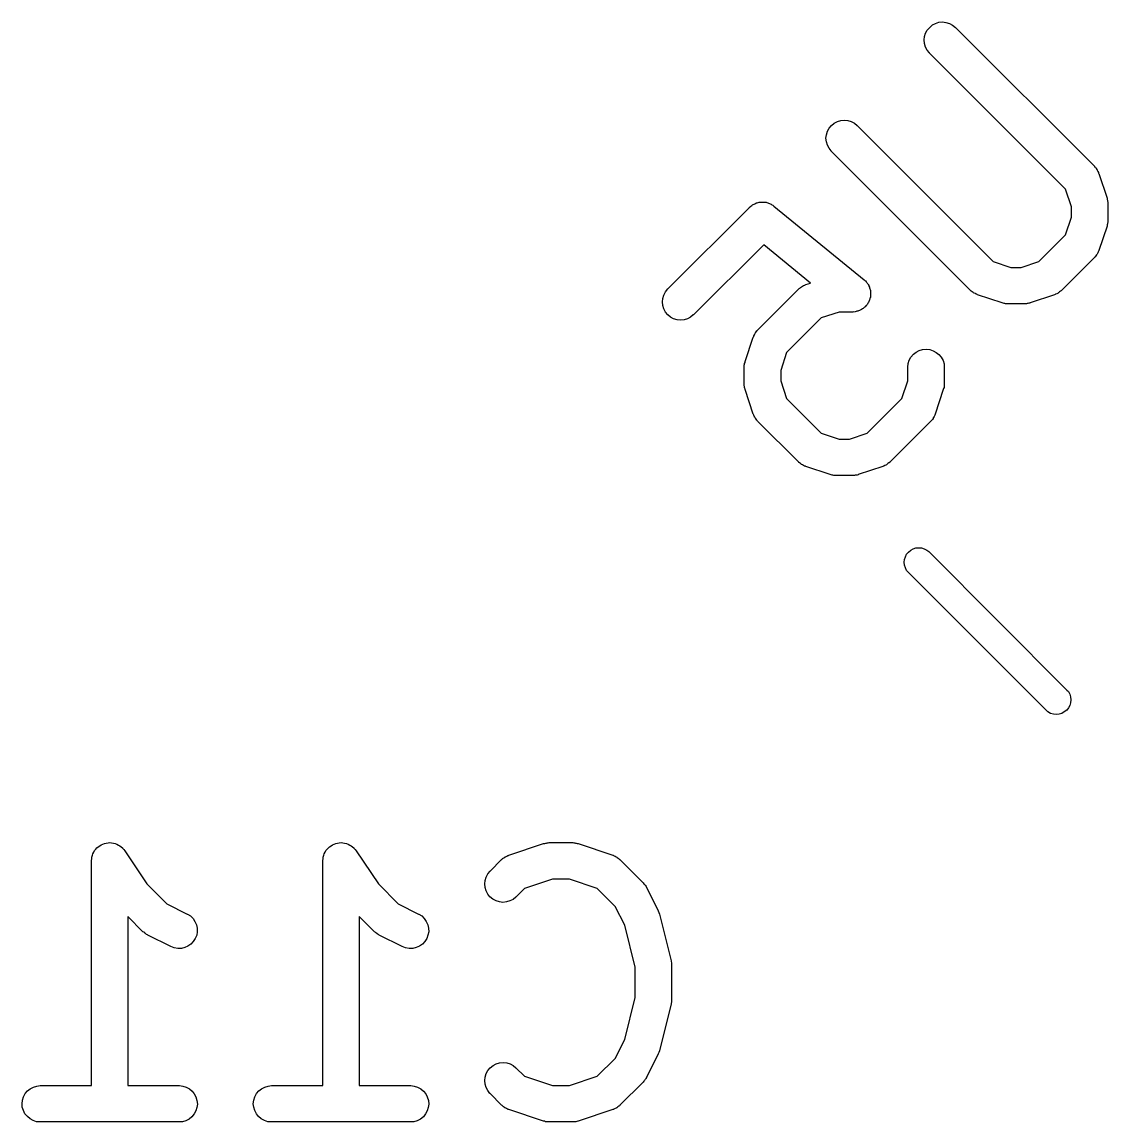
# Model space of a CAD drawing. Extents: x 99.9 to 130.1, y -164.7 to -96.1.
# Drawn here: x 105.263 to 109.733, y -128.327 to -123.799 of the extents above; entities that cross this region are included whole.
import ezdxf

# ---------------------------------------------------------------- set-up
doc = ezdxf.new("R2010")
doc.units = 0
doc.layers.add('BLACK', color=7, linetype='CONTINUOUS')

msp = doc.modelspace()

# ---------------------------------------------------------------- linework, layer by layer
at = {"layer": 'BLACK', "linetype": 'CONTINUOUS'}
for p, q in [((108.982, -123.845), (108.989, -123.832)), ((108.989, -123.832), (108.999, -123.821)), ((108.999, -123.821), (109.01, -123.811)), ((109.01, -123.811), (109.023, -123.805)), ((109.023, -123.805), (109.037, -123.8)), ((109.037, -123.8), (109.052, -123.799)), ((109.052, -123.799), (109.066, -123.801)), ((109.066, -123.801), (109.08, -123.805)), ((109.08, -123.805), (109.093, -123.812)), ((109.093, -123.812), (109.105, -123.821)), ((109.105, -123.821), (109.677, -124.393)), ((108.977, -123.873), (108.978, -123.859)), ((108.978, -123.888), (108.977, -123.873)), ((108.978, -123.859), (108.982, -123.845)), ((108.982, -123.902), (108.978, -123.888)), ((108.989, -123.915), (108.982, -123.902)), ((108.998, -123.926), (108.989, -123.915)), ((108.998, -123.927), (108.998, -123.926)), ((109.558, -124.487), (108.998, -123.927)), ((108.633, -124.204), (108.648, -124.203)), ((108.648, -124.203), (108.662, -124.205)), ((108.578, -124.249), (108.585, -124.236)), ((108.585, -124.236), (108.595, -124.225)), ((108.595, -124.225), (108.606, -124.215)), ((108.606, -124.215), (108.619, -124.209)), ((108.619, -124.209), (108.633, -124.204)), ((108.662, -124.205), (108.676, -124.209)), ((108.676, -124.209), (108.689, -124.216)), ((108.689, -124.216), (108.7, -124.225)), ((108.7, -124.225), (109.26, -124.785)), ((108.572, -124.277), (108.574, -124.263)), ((108.574, -124.292), (108.572, -124.277)), ((108.574, -124.263), (108.578, -124.249)), ((108.578, -124.306), (108.574, -124.292)), ((108.585, -124.319), (108.578, -124.306)), ((108.594, -124.33), (108.585, -124.319)), ((108.594, -124.331), (108.594, -124.33)), ((109.167, -124.904), (108.594, -124.331)), ((109.677, -124.393), (109.678, -124.394)), ((109.678, -124.394), (109.679, -124.396)), ((109.679, -124.396), (109.681, -124.397)), ((109.681, -124.397), (109.684, -124.402)), ((109.684, -124.402), (109.687, -124.406)), ((109.687, -124.406), (109.688, -124.408)), ((109.688, -124.408), (109.689, -124.409)), ((109.689, -124.409), (109.691, -124.414)), ((109.691, -124.414), (109.694, -124.419)), ((109.694, -124.419), (109.694, -124.421)), ((109.694, -124.421), (109.695, -124.423)), ((109.695, -124.423), (109.729, -124.524)), ((109.583, -124.56), (109.558, -124.487)), ((107.921, -124.898), (108.258, -124.562)), ((108.258, -124.561), (108.261, -124.559)), ((108.258, -124.562), (108.258, -124.561)), ((108.261, -124.559), (108.263, -124.557)), ((108.263, -124.557), (108.267, -124.554)), ((108.267, -124.554), (108.27, -124.552)), ((108.27, -124.552), (108.273, -124.55)), ((108.273, -124.55), (108.276, -124.549)), ((108.276, -124.549), (108.279, -124.547)), ((108.279, -124.547), (108.283, -124.545)), ((108.283, -124.545), (108.286, -124.544)), ((108.286, -124.544), (108.289, -124.543)), ((108.289, -124.543), (108.293, -124.542)), ((108.293, -124.542), (108.297, -124.541)), ((108.297, -124.541), (108.3, -124.541)), ((108.3, -124.541), (108.304, -124.54)), ((108.304, -124.54), (108.308, -124.54)), ((108.308, -124.54), (108.312, -124.54)), ((108.312, -124.54), (108.315, -124.54)), ((108.315, -124.54), (108.318, -124.54)), ((108.318, -124.54), (108.322, -124.541)), ((108.322, -124.541), (108.326, -124.541)), ((108.326, -124.541), (108.329, -124.542)), ((108.329, -124.542), (108.333, -124.543)), ((108.333, -124.543), (108.336, -124.545)), ((108.336, -124.545), (108.34, -124.546)), ((108.34, -124.546), (108.343, -124.547)), ((108.343, -124.547), (108.346, -124.549)), ((108.346, -124.549), (108.349, -124.551)), ((108.349, -124.551), (108.353, -124.553)), ((108.353, -124.553), (108.355, -124.555)), ((108.355, -124.555), (108.358, -124.557)), ((108.358, -124.557), (108.729, -124.86)), ((109.583, -124.603), (109.583, -124.56)), ((109.729, -124.524), (109.729, -124.525)), ((109.729, -124.525), (109.73, -124.529)), ((109.73, -124.529), (109.731, -124.533)), ((109.731, -124.533), (109.731, -124.536)), ((109.731, -124.536), (109.732, -124.539)), ((109.732, -124.539), (109.732, -124.543)), ((109.732, -124.543), (109.733, -124.547)), ((109.733, -124.547), (109.733, -124.615)), ((109.558, -124.675), (109.583, -124.603)), ((109.729, -124.639), (109.695, -124.74)), ((109.73, -124.634), (109.729, -124.639)), ((109.731, -124.63), (109.73, -124.634)), ((109.732, -124.624), (109.731, -124.627)), ((109.731, -124.627), (109.731, -124.63)), ((109.733, -124.616), (109.732, -124.62)), ((109.732, -124.62), (109.732, -124.624)), ((109.733, -124.615), (109.733, -124.616)), ((109.449, -124.785), (109.558, -124.675)), ((108.316, -124.716), (108.027, -125.005)), ((108.509, -124.874), (108.316, -124.716)), ((109.693, -124.745), (109.691, -124.749)), ((109.694, -124.743), (109.693, -124.745)), ((109.695, -124.741), (109.694, -124.743)), ((109.695, -124.74), (109.695, -124.741)), ((109.26, -124.785), (109.333, -124.809)), ((109.376, -124.809), (109.449, -124.785)), ((109.677, -124.769), (109.542, -124.904)), ((109.678, -124.767), (109.677, -124.769)), ((109.68, -124.766), (109.678, -124.767)), ((109.683, -124.762), (109.68, -124.766)), ((109.686, -124.758), (109.683, -124.762)), ((109.687, -124.756), (109.686, -124.758)), ((109.689, -124.754), (109.687, -124.756)), ((109.691, -124.749), (109.689, -124.754)), ((109.333, -124.809), (109.376, -124.809)), ((108.48, -124.884), (108.485, -124.882)), ((108.485, -124.882), (108.487, -124.881)), ((108.487, -124.881), (108.489, -124.88)), ((108.489, -124.88), (108.509, -124.874)), ((108.729, -124.86), (108.729, -124.86)), ((108.729, -124.86), (108.732, -124.863)), ((108.732, -124.863), (108.735, -124.865)), ((108.735, -124.865), (108.737, -124.868)), ((108.737, -124.868), (108.74, -124.871)), ((108.74, -124.871), (108.742, -124.874)), ((108.742, -124.874), (108.744, -124.877)), ((108.744, -124.877), (108.746, -124.88)), ((108.746, -124.88), (108.748, -124.883)), ((107.901, -124.937), (107.905, -124.923)), ((107.905, -124.923), (107.912, -124.91)), ((107.912, -124.91), (107.921, -124.898)), ((108.291, -125.067), (108.46, -124.898)), ((108.46, -124.898), (108.462, -124.896)), ((108.46, -124.898), (108.46, -124.898)), ((108.462, -124.896), (108.464, -124.895)), ((108.464, -124.895), (108.468, -124.892)), ((108.468, -124.892), (108.472, -124.889)), ((108.472, -124.889), (108.474, -124.888)), ((108.474, -124.888), (108.476, -124.886)), ((108.476, -124.886), (108.48, -124.884)), ((108.748, -124.883), (108.749, -124.887)), ((108.749, -124.887), (108.751, -124.89)), ((108.751, -124.89), (108.752, -124.893)), ((108.752, -124.893), (108.753, -124.897)), ((108.753, -124.897), (108.754, -124.9)), ((108.754, -124.9), (108.755, -124.904)), ((108.755, -124.904), (108.755, -124.908)), ((108.755, -124.908), (108.756, -124.911)), ((108.756, -124.926), (108.755, -124.929)), ((108.756, -124.911), (108.756, -124.915)), ((108.756, -124.915), (108.756, -124.918)), ((108.756, -124.918), (108.756, -124.922)), ((108.756, -124.922), (108.756, -124.926)), ((109.169, -124.905), (109.167, -124.904)), ((109.17, -124.907), (109.169, -124.905)), ((109.174, -124.91), (109.17, -124.907)), ((109.178, -124.913), (109.174, -124.91)), ((109.18, -124.914), (109.178, -124.913)), ((109.182, -124.915), (109.18, -124.914)), ((109.187, -124.917), (109.182, -124.915)), ((109.191, -124.92), (109.187, -124.917)), ((109.193, -124.92), (109.191, -124.92)), ((109.195, -124.921), (109.193, -124.92)), ((109.196, -124.922), (109.195, -124.921)), ((109.297, -124.955), (109.196, -124.922)), ((109.513, -124.922), (109.412, -124.955)), ((109.515, -124.921), (109.513, -124.922)), ((109.517, -124.92), (109.515, -124.921)), ((109.522, -124.918), (109.517, -124.92)), ((109.526, -124.916), (109.522, -124.918)), ((109.528, -124.914), (109.526, -124.916)), ((109.53, -124.913), (109.528, -124.914)), ((109.534, -124.91), (109.53, -124.913)), ((109.538, -124.907), (109.534, -124.91)), ((109.54, -124.906), (109.538, -124.907)), ((109.542, -124.904), (109.54, -124.906)), ((109.542, -124.904), (109.542, -124.904)), ((107.899, -124.951), (107.901, -124.937)), ((107.9, -124.966), (107.899, -124.951)), ((107.905, -124.98), (107.9, -124.966)), ((108.734, -124.971), (108.731, -124.973)), ((108.736, -124.968), (108.734, -124.971)), ((108.739, -124.966), (108.736, -124.968)), ((108.741, -124.963), (108.739, -124.966)), ((108.743, -124.96), (108.741, -124.963)), ((108.745, -124.957), (108.743, -124.96)), ((108.747, -124.954), (108.745, -124.957)), ((108.748, -124.95), (108.747, -124.954)), ((108.75, -124.947), (108.748, -124.95)), ((108.751, -124.943), (108.75, -124.947)), ((108.753, -124.94), (108.751, -124.943)), ((108.755, -124.933), (108.753, -124.936)), ((108.753, -124.936), (108.753, -124.94)), ((108.755, -124.929), (108.755, -124.933)), ((109.301, -124.956), (109.297, -124.955)), ((109.305, -124.958), (109.301, -124.956)), ((109.308, -124.958), (109.305, -124.958)), ((109.311, -124.959), (109.308, -124.958)), ((109.316, -124.959), (109.311, -124.959)), ((109.32, -124.959), (109.316, -124.959)), ((109.321, -124.959), (109.32, -124.959)), ((109.388, -124.959), (109.321, -124.959)), ((109.392, -124.959), (109.388, -124.959)), ((109.397, -124.959), (109.392, -124.959)), ((109.4, -124.958), (109.397, -124.959)), ((109.403, -124.958), (109.4, -124.958)), ((109.407, -124.957), (109.403, -124.958)), ((109.411, -124.956), (109.407, -124.957)), ((109.412, -124.955), (109.411, -124.956)), ((107.911, -124.993), (107.905, -124.98)), ((107.921, -125.004), (107.911, -124.993)), ((107.932, -125.014), (107.921, -125.004)), ((107.945, -125.021), (107.932, -125.014)), ((108.015, -125.014), (108.002, -125.021)), ((108.026, -125.005), (108.015, -125.014)), ((108.027, -125.005), (108.026, -125.005)), ((108.553, -125.017), (108.41, -125.16)), ((108.626, -124.993), (108.553, -125.017)), ((108.681, -124.993), (108.626, -124.993)), ((108.685, -124.992), (108.681, -124.993)), ((108.688, -124.993), (108.685, -124.992)), ((108.692, -124.992), (108.688, -124.993)), ((108.696, -124.991), (108.692, -124.992)), ((108.699, -124.99), (108.696, -124.991)), ((108.703, -124.99), (108.699, -124.99)), ((108.706, -124.988), (108.703, -124.99)), ((108.71, -124.987), (108.706, -124.988)), ((108.713, -124.985), (108.71, -124.987)), ((108.716, -124.984), (108.713, -124.985)), ((108.719, -124.982), (108.716, -124.984)), ((108.723, -124.98), (108.719, -124.982)), ((108.725, -124.978), (108.723, -124.98)), ((108.728, -124.976), (108.725, -124.978)), ((108.731, -124.973), (108.728, -124.976)), ((107.959, -125.025), (107.945, -125.021)), ((107.973, -125.027), (107.959, -125.025)), ((107.988, -125.025), (107.973, -125.027)), ((108.002, -125.021), (107.988, -125.025)), ((108.24, -125.197), (108.273, -125.096)), ((108.273, -125.096), (108.274, -125.095)), ((108.274, -125.095), (108.275, -125.093)), ((108.275, -125.091), (108.278, -125.087)), ((108.275, -125.093), (108.275, -125.091)), ((108.278, -125.087), (108.28, -125.082)), ((108.28, -125.082), (108.281, -125.08)), ((108.281, -125.08), (108.282, -125.078)), ((108.282, -125.078), (108.285, -125.074)), ((108.285, -125.074), (108.288, -125.07)), ((108.288, -125.07), (108.29, -125.069)), ((108.29, -125.069), (108.291, -125.067)), ((108.943, -125.158), (108.956, -125.151)), ((108.956, -125.151), (108.97, -125.147)), ((108.97, -125.147), (108.985, -125.146)), ((108.985, -125.146), (108.999, -125.147)), ((108.999, -125.147), (109.013, -125.152)), ((109.013, -125.152), (109.026, -125.159)), ((108.239, -125.201), (108.24, -125.197)), ((108.41, -125.16), (108.386, -125.233)), ((108.911, -125.205), (108.915, -125.191)), ((108.915, -125.191), (108.922, -125.179)), ((108.922, -125.179), (108.932, -125.167)), ((108.932, -125.167), (108.943, -125.158)), ((109.026, -125.159), (109.037, -125.168)), ((109.037, -125.168), (109.047, -125.179)), ((109.047, -125.179), (109.054, -125.192)), ((109.054, -125.192), (109.058, -125.206)), ((108.236, -125.211), (108.237, -125.208)), ((108.236, -125.216), (108.236, -125.211)), ((108.236, -125.22), (108.236, -125.216)), ((108.236, -125.221), (108.236, -125.22)), ((108.236, -125.288), (108.236, -125.221)), ((108.237, -125.205), (108.239, -125.201)), ((108.237, -125.208), (108.237, -125.205)), ((108.386, -125.233), (108.386, -125.276)), ((108.909, -125.22), (108.911, -125.205)), ((108.909, -125.221), (108.909, -125.22)), ((108.909, -125.276), (108.909, -125.221)), ((109.058, -125.206), (109.059, -125.221)), ((109.059, -125.221), (109.059, -125.288)), ((108.236, -125.292), (108.236, -125.288)), ((108.386, -125.276), (108.41, -125.349)), ((108.885, -125.349), (108.909, -125.276)), ((109.059, -125.288), (109.059, -125.289)), ((109.059, -125.289), (109.059, -125.293)), ((108.236, -125.297), (108.236, -125.292)), ((108.237, -125.3), (108.236, -125.297)), ((108.237, -125.303), (108.237, -125.3)), ((108.238, -125.307), (108.237, -125.303)), ((108.239, -125.311), (108.238, -125.307)), ((108.24, -125.312), (108.239, -125.311)), ((108.273, -125.413), (108.24, -125.312)), ((109.055, -125.312), (109.022, -125.413)), ((109.056, -125.308), (109.055, -125.312)), ((109.058, -125.304), (109.056, -125.308)), ((109.059, -125.298), (109.058, -125.301)), ((109.058, -125.301), (109.058, -125.304)), ((109.059, -125.293), (109.059, -125.298)), ((108.41, -125.349), (108.553, -125.492)), ((108.742, -125.492), (108.885, -125.349)), ((108.274, -125.415), (108.273, -125.413)), ((108.275, -125.417), (108.274, -125.415)), ((108.277, -125.422), (108.275, -125.417)), ((108.279, -125.426), (108.277, -125.422)), ((109.017, -125.423), (109.015, -125.427)), ((109.02, -125.418), (109.017, -125.423)), ((109.021, -125.414), (109.02, -125.416)), ((109.02, -125.416), (109.02, -125.418)), ((109.022, -125.413), (109.021, -125.414)), ((108.281, -125.428), (108.279, -125.426)), ((108.282, -125.43), (108.281, -125.428)), ((108.285, -125.434), (108.282, -125.43)), ((108.288, -125.438), (108.285, -125.434)), ((108.289, -125.44), (108.288, -125.438)), ((108.291, -125.442), (108.289, -125.44)), ((108.46, -125.611), (108.291, -125.442)), ((108.291, -125.442), (108.291, -125.442)), ((109.004, -125.442), (108.835, -125.611)), ((109.005, -125.441), (109.004, -125.442)), ((109.007, -125.439), (109.005, -125.441)), ((109.01, -125.435), (109.007, -125.439)), ((109.013, -125.431), (109.01, -125.435)), ((109.014, -125.429), (109.013, -125.431)), ((109.015, -125.427), (109.014, -125.429)), ((108.553, -125.492), (108.626, -125.516)), ((108.626, -125.516), (108.669, -125.516)), ((108.669, -125.516), (108.742, -125.492)), ((108.461, -125.612), (108.46, -125.611)), ((108.463, -125.614), (108.461, -125.612)), ((108.467, -125.617), (108.463, -125.614)), ((108.471, -125.62), (108.467, -125.617)), ((108.473, -125.621), (108.471, -125.62)), ((108.475, -125.622), (108.473, -125.621)), ((108.479, -125.624), (108.475, -125.622)), ((108.484, -125.627), (108.479, -125.624)), ((108.486, -125.627), (108.484, -125.627)), ((108.488, -125.628), (108.486, -125.627)), ((108.489, -125.629), (108.488, -125.628)), ((108.59, -125.662), (108.489, -125.629)), ((108.806, -125.629), (108.705, -125.662)), ((108.808, -125.628), (108.806, -125.629)), ((108.81, -125.627), (108.808, -125.628)), ((108.815, -125.625), (108.81, -125.627)), ((108.819, -125.623), (108.815, -125.625)), ((108.821, -125.622), (108.819, -125.623)), ((108.823, -125.621), (108.821, -125.622)), ((108.827, -125.617), (108.823, -125.621)), ((108.831, -125.614), (108.827, -125.617)), ((108.833, -125.613), (108.831, -125.614)), ((108.834, -125.611), (108.833, -125.613)), ((108.835, -125.611), (108.834, -125.611)), ((108.594, -125.663), (108.59, -125.662)), ((108.598, -125.665), (108.594, -125.663)), ((108.601, -125.665), (108.598, -125.665)), ((108.604, -125.666), (108.601, -125.665)), ((108.609, -125.666), (108.604, -125.666)), ((108.613, -125.666), (108.609, -125.666)), ((108.614, -125.666), (108.613, -125.666)), ((108.681, -125.666), (108.614, -125.666)), ((108.685, -125.666), (108.681, -125.666)), ((108.69, -125.666), (108.685, -125.666)), ((108.693, -125.665), (108.69, -125.666)), ((108.696, -125.665), (108.693, -125.665)), ((108.7, -125.664), (108.696, -125.665)), ((108.704, -125.663), (108.7, -125.664)), ((108.705, -125.662), (108.704, -125.663)), ((108.921, -125.973), (108.931, -125.968)), ((108.931, -125.968), (108.942, -125.964)), ((108.942, -125.964), (108.954, -125.963)), ((108.954, -125.963), (108.966, -125.964)), ((108.966, -125.964), (108.977, -125.968)), ((108.977, -125.968), (108.988, -125.973)), ((108.894, -126.023), (108.895, -126.011)), ((108.895, -126.011), (108.899, -126)), ((108.899, -126), (108.904, -125.99)), ((108.904, -125.99), (108.912, -125.981)), ((108.912, -125.981), (108.921, -125.973)), ((108.988, -125.973), (108.995, -125.979)), ((108.995, -125.979), (109.564, -126.549)), ((108.895, -126.035), (108.894, -126.023)), ((108.899, -126.046), (108.895, -126.035)), ((108.904, -126.057), (108.899, -126.046)), ((108.91, -126.064), (108.904, -126.057)), ((109.48, -126.633), (108.91, -126.064)), ((109.564, -126.549), (109.57, -126.555)), ((109.57, -126.555), (109.576, -126.566)), ((109.576, -126.566), (109.579, -126.577)), ((109.579, -126.601), (109.576, -126.612)), ((109.579, -126.577), (109.58, -126.589)), ((109.58, -126.589), (109.579, -126.601)), ((109.486, -126.639), (109.48, -126.633)), ((109.497, -126.645), (109.486, -126.639)), ((109.508, -126.648), (109.497, -126.645)), ((109.52, -126.649), (109.508, -126.648)), ((109.532, -126.648), (109.52, -126.649)), ((109.543, -126.645), (109.532, -126.648)), ((109.553, -126.639), (109.543, -126.645)), ((109.563, -126.632), (109.553, -126.639)), ((109.57, -126.622), (109.563, -126.632)), ((109.576, -126.612), (109.57, -126.622)), ((105.577, -127.194), (105.583, -127.19)), ((105.583, -127.19), (105.589, -127.186)), ((105.583, -127.19), (105.583, -127.19)), ((105.583, -127.19), (105.583, -127.19)), ((105.589, -127.186), (105.596, -127.183)), ((105.596, -127.183), (105.603, -127.181)), ((105.596, -127.183), (105.596, -127.183)), ((105.596, -127.183), (105.596, -127.183)), ((105.603, -127.181), (105.61, -127.179)), ((105.61, -127.179), (105.617, -127.178)), ((105.61, -127.179), (105.61, -127.179)), ((105.61, -127.179), (105.61, -127.179)), ((105.617, -127.178), (105.624, -127.177)), ((105.624, -127.177), (105.624, -127.177)), ((105.624, -127.177), (105.631, -127.178)), ((105.624, -127.177), (105.624, -127.177)), ((105.631, -127.178), (105.639, -127.179)), ((105.639, -127.179), (105.639, -127.179)), ((105.639, -127.179), (105.639, -127.179)), ((105.639, -127.179), (105.646, -127.181)), ((105.646, -127.181), (105.653, -127.183)), ((105.653, -127.183), (105.653, -127.183)), ((105.653, -127.183), (105.653, -127.183)), ((105.653, -127.183), (105.66, -127.187)), ((105.66, -127.187), (105.666, -127.19)), ((105.666, -127.19), (105.666, -127.19)), ((105.666, -127.19), (105.666, -127.19)), ((105.666, -127.19), (105.671, -127.195)), ((106.529, -127.194), (106.535, -127.19)), ((106.535, -127.19), (106.541, -127.186)), ((106.535, -127.19), (106.535, -127.19)), ((106.535, -127.19), (106.535, -127.19)), ((106.541, -127.186), (106.548, -127.183)), ((106.548, -127.183), (106.555, -127.181)), ((106.548, -127.183), (106.548, -127.183)), ((106.548, -127.183), (106.548, -127.183)), ((106.555, -127.181), (106.562, -127.179)), ((106.562, -127.179), (106.569, -127.178)), ((106.562, -127.179), (106.562, -127.179)), ((106.562, -127.179), (106.562, -127.179)), ((106.569, -127.178), (106.577, -127.177)), ((106.577, -127.177), (106.577, -127.177)), ((106.577, -127.177), (106.584, -127.178)), ((106.577, -127.177), (106.577, -127.177)), ((106.584, -127.178), (106.591, -127.179)), ((106.591, -127.179), (106.591, -127.179)), ((106.591, -127.179), (106.591, -127.179)), ((106.591, -127.179), (106.598, -127.181)), ((106.598, -127.181), (106.605, -127.183)), ((106.605, -127.183), (106.605, -127.183)), ((106.605, -127.183), (106.605, -127.183)), ((106.605, -127.183), (106.612, -127.187)), ((106.612, -127.187), (106.618, -127.19)), ((106.618, -127.19), (106.618, -127.19)), ((106.618, -127.19), (106.618, -127.19)), ((106.618, -127.19), (106.624, -127.195)), ((107.267, -127.229), (107.41, -127.181)), ((107.41, -127.181), (107.411, -127.181)), ((107.411, -127.181), (107.415, -127.18)), ((107.415, -127.18), (107.419, -127.179)), ((107.419, -127.179), (107.422, -127.179)), ((107.422, -127.179), (107.425, -127.178)), ((107.425, -127.178), (107.429, -127.178)), ((107.429, -127.178), (107.433, -127.177)), ((107.433, -127.177), (107.529, -127.177)), ((107.529, -127.177), (107.53, -127.177)), ((107.53, -127.177), (107.534, -127.178)), ((107.534, -127.178), (107.538, -127.178)), ((107.538, -127.178), (107.541, -127.179)), ((107.541, -127.179), (107.544, -127.179)), ((107.544, -127.179), (107.548, -127.18)), ((107.548, -127.18), (107.552, -127.181)), ((107.552, -127.181), (107.695, -127.229)), ((105.55, -127.237), (105.553, -127.229)), ((105.553, -127.229), (105.555, -127.223)), ((105.555, -127.223), (105.559, -127.216)), ((105.555, -127.223), (105.555, -127.223)), ((105.555, -127.223), (105.555, -127.223)), ((105.559, -127.216), (105.562, -127.21)), ((105.562, -127.21), (105.567, -127.204)), ((105.562, -127.21), (105.562, -127.21)), ((105.562, -127.21), (105.562, -127.21)), ((105.567, -127.204), (105.571, -127.199)), ((105.571, -127.199), (105.577, -127.194)), ((105.571, -127.199), (105.571, -127.199)), ((105.571, -127.199), (105.571, -127.199)), ((105.671, -127.195), (105.677, -127.199)), ((105.677, -127.199), (105.677, -127.199)), ((105.677, -127.199), (105.677, -127.2)), ((105.677, -127.2), (105.682, -127.205)), ((105.682, -127.205), (105.686, -127.211)), ((105.686, -127.211), (105.777, -127.347)), ((106.503, -127.237), (106.505, -127.229)), ((106.505, -127.229), (106.507, -127.223)), ((106.507, -127.223), (106.511, -127.216)), ((106.507, -127.223), (106.507, -127.223)), ((106.507, -127.223), (106.507, -127.223)), ((106.511, -127.216), (106.514, -127.21)), ((106.514, -127.21), (106.519, -127.204)), ((106.514, -127.21), (106.514, -127.21)), ((106.514, -127.21), (106.514, -127.21)), ((106.519, -127.204), (106.524, -127.199)), ((106.524, -127.199), (106.529, -127.194)), ((106.524, -127.199), (106.524, -127.199)), ((106.524, -127.199), (106.524, -127.199)), ((106.624, -127.195), (106.629, -127.199)), ((106.629, -127.199), (106.629, -127.199)), ((106.629, -127.199), (106.629, -127.2)), ((106.629, -127.2), (106.634, -127.205)), ((106.634, -127.205), (106.639, -127.211)), ((106.639, -127.211), (106.73, -127.347)), ((107.25, -127.237), (107.252, -127.236)), ((107.252, -127.236), (107.253, -127.235)), ((107.253, -127.235), (107.258, -127.233)), ((107.258, -127.233), (107.263, -127.23)), ((107.263, -127.23), (107.265, -127.23)), ((107.265, -127.23), (107.267, -127.229)), ((107.695, -127.229), (107.696, -127.229)), ((107.696, -127.229), (107.698, -127.23)), ((107.698, -127.23), (107.7, -127.231)), ((107.7, -127.231), (107.705, -127.233)), ((107.705, -127.233), (107.709, -127.235)), ((107.709, -127.235), (107.711, -127.237)), ((105.549, -127.251), (105.55, -127.244)), ((105.549, -127.252), (105.549, -127.251)), ((105.549, -127.251), (105.549, -127.251)), ((105.549, -127.251), (105.549, -127.251)), ((105.549, -127.251), (105.549, -127.251)), ((105.549, -128.177), (105.549, -127.252)), ((105.55, -127.244), (105.55, -127.237)), ((105.55, -127.237), (105.55, -127.237)), ((105.55, -127.237), (105.55, -127.237)), ((106.501, -127.251), (106.502, -127.244)), ((106.501, -127.252), (106.501, -127.251)), ((106.501, -127.251), (106.501, -127.251)), ((106.501, -127.251), (106.501, -127.251)), ((106.501, -127.251), (106.501, -127.251)), ((106.501, -128.177), (106.501, -127.252)), ((106.502, -127.244), (106.503, -127.237)), ((106.503, -127.237), (106.503, -127.237)), ((106.503, -127.237), (106.503, -127.237)), ((107.19, -127.295), (107.237, -127.247)), ((107.237, -127.247), (107.238, -127.246)), ((107.238, -127.246), (107.24, -127.245)), ((107.24, -127.245), (107.241, -127.243)), ((107.241, -127.243), (107.246, -127.24)), ((107.246, -127.24), (107.25, -127.237)), ((107.711, -127.237), (107.713, -127.238)), ((107.713, -127.238), (107.717, -127.241)), ((107.717, -127.241), (107.721, -127.244)), ((107.721, -127.244), (107.723, -127.246)), ((107.723, -127.246), (107.724, -127.247)), ((107.724, -127.247), (107.82, -127.342)), ((107.169, -127.333), (107.174, -127.319)), ((107.174, -127.319), (107.181, -127.306)), ((107.181, -127.306), (107.19, -127.295)), ((107.446, -127.327), (107.331, -127.366)), ((107.516, -127.327), (107.446, -127.327)), ((107.631, -127.366), (107.516, -127.327)), ((105.777, -127.347), (105.859, -127.429)), ((106.73, -127.347), (106.811, -127.429)), ((107.168, -127.347), (107.169, -127.333)), ((107.169, -127.362), (107.168, -127.347)), ((107.173, -127.376), (107.169, -127.362)), ((107.331, -127.366), (107.296, -127.401)), ((107.705, -127.44), (107.631, -127.366)), ((107.82, -127.342), (107.82, -127.343)), ((107.82, -127.343), (107.823, -127.346)), ((107.823, -127.346), (107.826, -127.349)), ((107.826, -127.349), (107.828, -127.352)), ((107.828, -127.352), (107.83, -127.354)), ((107.83, -127.354), (107.832, -127.358)), ((107.832, -127.358), (107.834, -127.362)), ((107.834, -127.362), (107.881, -127.457)), ((107.18, -127.389), (107.173, -127.376)), ((107.189, -127.4), (107.18, -127.389)), ((107.201, -127.41), (107.189, -127.4)), ((107.214, -127.417), (107.201, -127.41)), ((107.228, -127.421), (107.214, -127.417)), ((107.271, -127.417), (107.257, -127.421)), ((107.284, -127.411), (107.271, -127.417)), ((107.295, -127.401), (107.284, -127.411)), ((107.296, -127.401), (107.295, -127.401)), ((105.859, -127.429), (105.943, -127.471)), ((106.811, -127.429), (106.895, -127.471)), ((107.242, -127.423), (107.228, -127.421)), ((107.257, -127.421), (107.242, -127.423)), ((107.744, -127.517), (107.705, -127.44)), ((107.881, -127.457), (107.882, -127.458)), ((107.882, -127.458), (107.882, -127.458)), ((107.882, -127.458), (107.882, -127.458)), ((107.882, -127.458), (107.884, -127.465)), ((105.761, -127.544), (105.699, -127.481)), ((105.699, -127.481), (105.699, -128.177)), ((105.943, -127.471), (105.944, -127.471)), ((105.944, -127.471), (105.956, -127.479)), ((105.956, -127.479), (105.967, -127.49)), ((105.967, -127.49), (105.975, -127.502)), ((105.975, -127.502), (105.981, -127.515)), ((106.714, -127.544), (106.651, -127.481)), ((106.651, -127.481), (106.651, -128.177)), ((106.895, -127.471), (106.896, -127.471)), ((106.896, -127.471), (106.909, -127.479)), ((106.909, -127.479), (106.919, -127.49)), ((106.919, -127.49), (106.927, -127.502)), ((106.927, -127.502), (106.933, -127.515)), ((107.884, -127.465), (107.887, -127.472)), ((107.887, -127.472), (107.887, -127.472)), ((107.887, -127.472), (107.887, -127.472)), ((107.887, -127.472), (107.935, -127.663)), ((105.765, -127.546), (105.761, -127.544)), ((105.768, -127.549), (105.765, -127.546)), ((105.77, -127.551), (105.768, -127.549)), ((105.773, -127.553), (105.77, -127.551)), ((105.776, -127.555), (105.773, -127.553)), ((105.981, -127.515), (105.984, -127.529)), ((105.984, -127.544), (105.982, -127.558)), ((105.984, -127.529), (105.984, -127.544)), ((106.717, -127.546), (106.714, -127.544)), ((106.72, -127.549), (106.717, -127.546)), ((106.723, -127.551), (106.72, -127.549)), ((106.725, -127.553), (106.723, -127.551)), ((106.729, -127.555), (106.725, -127.553)), ((106.933, -127.515), (106.936, -127.529)), ((106.937, -127.544), (106.934, -127.558)), ((106.936, -127.529), (106.937, -127.544)), ((107.787, -127.69), (107.744, -127.517)), ((105.78, -127.557), (105.776, -127.555)), ((105.781, -127.558), (105.78, -127.557)), ((105.876, -127.605), (105.781, -127.558)), ((105.958, -127.595), (105.946, -127.603)), ((105.968, -127.584), (105.958, -127.595)), ((105.976, -127.572), (105.968, -127.584)), ((105.982, -127.558), (105.976, -127.572)), ((106.732, -127.557), (106.729, -127.555)), ((106.733, -127.558), (106.732, -127.557)), ((106.828, -127.605), (106.733, -127.558)), ((106.911, -127.595), (106.899, -127.603)), ((106.921, -127.584), (106.911, -127.595)), ((106.929, -127.572), (106.921, -127.584)), ((106.934, -127.558), (106.929, -127.572)), ((105.89, -127.61), (105.876, -127.605)), ((105.904, -127.613), (105.89, -127.61)), ((105.919, -127.613), (105.904, -127.613)), ((105.933, -127.609), (105.919, -127.613)), ((105.946, -127.603), (105.933, -127.609)), ((106.842, -127.61), (106.828, -127.605)), ((106.856, -127.613), (106.842, -127.61)), ((106.871, -127.613), (106.856, -127.613)), ((106.885, -127.609), (106.871, -127.613)), ((106.899, -127.603), (106.885, -127.609)), ((107.935, -127.663), (107.935, -127.664)), ((107.935, -127.664), (107.935, -127.665)), ((107.935, -127.665), (107.935, -127.666)), ((107.935, -127.666), (107.936, -127.672)), ((107.936, -127.672), (107.937, -127.678)), ((107.937, -127.678), (107.937, -127.68)), ((107.937, -127.68), (107.937, -127.681)), ((107.937, -127.681), (107.937, -127.824)), ((107.787, -127.815), (107.787, -127.69)), ((107.744, -127.988), (107.787, -127.815)), ((107.937, -127.824), (107.937, -127.825)), ((107.937, -127.825), (107.937, -127.826)), ((107.935, -127.842), (107.887, -128.032)), ((107.936, -127.833), (107.935, -127.839)), ((107.935, -127.839), (107.935, -127.841)), ((107.935, -127.841), (107.935, -127.842)), ((107.937, -127.828), (107.936, -127.833)), ((107.937, -127.826), (107.937, -127.828)), ((107.705, -128.065), (107.744, -127.988)), ((107.881, -128.048), (107.834, -128.143)), ((107.882, -128.047), (107.881, -128.048)), ((107.881, -128.048), (107.881, -128.048)), ((107.884, -128.041), (107.882, -128.047)), ((107.887, -128.034), (107.884, -128.041)), ((107.887, -128.032), (107.887, -128.033)), ((107.887, -128.033), (107.887, -128.034)), ((107.887, -128.034), (107.887, -128.034)), ((107.19, -128.104), (107.202, -128.095)), ((107.202, -128.095), (107.215, -128.088)), ((107.215, -128.088), (107.229, -128.084)), ((107.229, -128.084), (107.243, -128.082)), ((107.243, -128.082), (107.258, -128.084)), ((107.258, -128.084), (107.272, -128.088)), ((107.272, -128.088), (107.285, -128.095)), ((107.285, -128.095), (107.296, -128.104)), ((107.631, -128.139), (107.705, -128.065)), ((107.168, -128.156), (107.169, -128.142)), ((107.169, -128.142), (107.174, -128.128)), ((107.174, -128.128), (107.181, -128.115)), ((107.181, -128.115), (107.19, -128.104)), ((107.296, -128.104), (107.331, -128.139)), ((107.331, -128.139), (107.446, -128.177)), ((107.516, -128.177), (107.631, -128.139)), ((105.297, -128.19), (105.31, -128.183)), ((105.31, -128.183), (105.324, -128.179)), ((105.324, -128.179), (105.338, -128.177)), ((105.338, -128.177), (105.549, -128.177)), ((105.699, -128.177), (105.91, -128.177)), ((105.91, -128.177), (105.911, -128.177)), ((105.911, -128.177), (105.925, -128.179)), ((105.925, -128.179), (105.939, -128.183)), ((105.939, -128.183), (105.952, -128.19)), ((106.249, -128.19), (106.262, -128.183)), ((106.262, -128.183), (106.276, -128.179)), ((106.276, -128.179), (106.29, -128.177)), ((106.29, -128.177), (106.501, -128.177)), ((106.651, -128.177), (106.862, -128.177)), ((106.862, -128.177), (106.863, -128.177)), ((106.863, -128.177), (106.877, -128.179)), ((106.877, -128.179), (106.891, -128.183)), ((106.891, -128.183), (106.904, -128.19)), ((107.169, -128.171), (107.168, -128.156)), ((107.173, -128.185), (107.169, -128.171)), ((107.18, -128.198), (107.173, -128.185)), ((107.446, -128.177), (107.516, -128.177)), ((107.82, -128.163), (107.724, -128.258)), ((107.822, -128.159), (107.82, -128.163)), ((107.825, -128.156), (107.822, -128.159)), ((107.827, -128.154), (107.825, -128.156)), ((107.829, -128.151), (107.827, -128.154)), ((107.831, -128.148), (107.829, -128.151)), ((107.833, -128.144), (107.831, -128.148)), ((107.834, -128.143), (107.833, -128.144)), ((105.265, -128.237), (105.269, -128.223)), ((105.269, -128.223), (105.276, -128.21)), ((105.276, -128.21), (105.285, -128.199)), ((105.285, -128.199), (105.297, -128.19)), ((105.952, -128.19), (105.963, -128.2)), ((105.963, -128.2), (105.972, -128.211)), ((105.972, -128.211), (105.979, -128.224)), ((105.979, -128.224), (105.983, -128.238)), ((106.217, -128.237), (106.221, -128.223)), ((106.221, -128.223), (106.228, -128.21)), ((106.228, -128.21), (106.238, -128.199)), ((106.238, -128.199), (106.249, -128.19)), ((106.904, -128.19), (106.915, -128.2)), ((106.915, -128.2), (106.925, -128.211)), ((106.925, -128.211), (106.931, -128.224)), ((106.931, -128.224), (106.936, -128.238)), ((107.189, -128.209), (107.18, -128.198)), ((107.19, -128.21), (107.189, -128.209)), ((107.237, -128.258), (107.19, -128.21)), ((105.263, -128.252), (105.265, -128.237)), ((105.264, -128.266), (105.263, -128.252)), ((105.269, -128.28), (105.264, -128.266)), ((105.983, -128.267), (105.979, -128.281)), ((105.983, -128.238), (105.985, -128.253)), ((105.985, -128.253), (105.983, -128.267)), ((106.215, -128.252), (106.217, -128.237)), ((106.217, -128.266), (106.215, -128.252)), ((106.221, -128.28), (106.217, -128.266)), ((106.935, -128.267), (106.931, -128.281)), ((106.937, -128.253), (106.935, -128.267)), ((106.936, -128.238), (106.937, -128.253)), ((107.239, -128.259), (107.237, -128.258)), ((107.241, -128.261), (107.239, -128.259)), ((107.245, -128.264), (107.241, -128.261)), ((107.249, -128.267), (107.245, -128.264)), ((107.251, -128.268), (107.249, -128.267)), ((107.252, -128.269), (107.251, -128.268)), ((107.257, -128.272), (107.252, -128.269)), ((107.262, -128.274), (107.257, -128.272)), ((107.264, -128.275), (107.262, -128.274)), ((107.266, -128.276), (107.264, -128.275)), ((107.267, -128.276), (107.266, -128.276)), ((107.41, -128.324), (107.267, -128.276)), ((107.695, -128.276), (107.552, -128.324)), ((107.697, -128.275), (107.695, -128.276)), ((107.699, -128.274), (107.697, -128.275)), ((107.704, -128.272), (107.699, -128.274)), ((107.709, -128.27), (107.704, -128.272)), ((107.71, -128.269), (107.709, -128.27)), ((107.712, -128.268), (107.71, -128.269)), ((107.716, -128.264), (107.712, -128.268)), ((107.72, -128.262), (107.716, -128.264)), ((107.722, -128.26), (107.72, -128.262)), ((107.724, -128.259), (107.722, -128.26)), ((107.724, -128.258), (107.724, -128.259)), ((105.275, -128.293), (105.269, -128.28)), ((105.285, -128.305), (105.275, -128.293)), ((105.296, -128.314), (105.285, -128.305)), ((105.309, -128.321), (105.296, -128.314)), ((105.323, -128.326), (105.309, -128.321)), ((105.938, -128.322), (105.924, -128.326)), ((105.951, -128.315), (105.938, -128.322)), ((105.962, -128.306), (105.951, -128.315)), ((105.972, -128.294), (105.962, -128.306)), ((105.979, -128.281), (105.972, -128.294)), ((106.228, -128.293), (106.221, -128.28)), ((106.237, -128.305), (106.228, -128.293)), ((106.248, -128.314), (106.237, -128.305)), ((106.261, -128.321), (106.248, -128.314)), ((106.275, -128.326), (106.261, -128.321)), ((106.89, -128.322), (106.876, -128.326)), ((106.903, -128.315), (106.89, -128.322)), ((106.915, -128.306), (106.903, -128.315)), ((106.924, -128.294), (106.915, -128.306)), ((106.931, -128.281), (106.924, -128.294)), ((105.337, -128.327), (105.323, -128.326)), ((105.338, -128.327), (105.337, -128.327)), ((105.91, -128.327), (105.338, -128.327)), ((105.924, -128.326), (105.91, -128.327)), ((106.289, -128.327), (106.275, -128.326)), ((106.29, -128.327), (106.289, -128.327)), ((106.862, -128.327), (106.29, -128.327)), ((106.876, -128.326), (106.862, -128.327)), ((107.414, -128.324), (107.41, -128.324)), ((107.418, -128.326), (107.414, -128.324)), ((107.421, -128.326), (107.418, -128.326)), ((107.424, -128.327), (107.421, -128.326)), ((107.428, -128.327), (107.424, -128.327)), ((107.432, -128.327), (107.428, -128.327)), ((107.433, -128.327), (107.432, -128.327)), ((107.529, -128.327), (107.433, -128.327)), ((107.533, -128.327), (107.529, -128.327)), ((107.537, -128.327), (107.533, -128.327)), ((107.54, -128.326), (107.537, -128.327)), ((107.543, -128.326), (107.54, -128.326)), ((107.547, -128.325), (107.543, -128.326)), ((107.551, -128.324), (107.547, -128.325)), ((107.552, -128.324), (107.551, -128.324))]:
    msp.add_line(p, q, dxfattribs=at)

doc.saveas('drawing.dxf')
